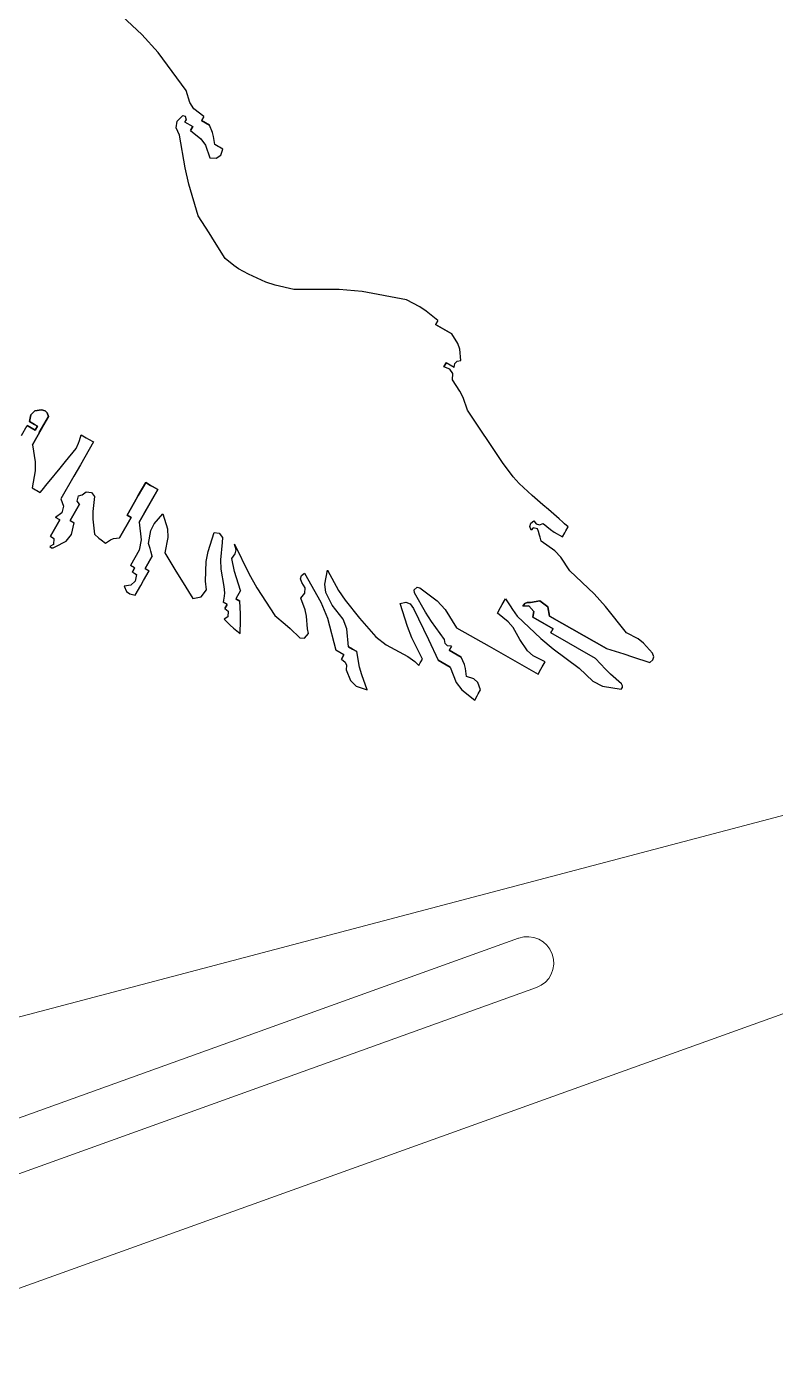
# Model space of a CAD drawing. Extents: x 345 to 1105, y -96 to 291.
# Drawn here: x 735.8 to 835.7, y -95.5 to 83.5 of the extents above; entities that cross this region are included whole.
import ezdxf

# ---------------------------------------------------------------- set-up
doc = ezdxf.new("R2010")
doc.units = 0
doc.header["$LTSCALE"] = 0.40404
doc.header["$MEASUREMENT"] = 0
doc.layers.get('0').update_dxf_attribs({"linetype": 'CONTINUOUS'})
doc.layers.add('2', color=7, linetype='CONTINUOUS', true_color=0xffffff)

msp = doc.modelspace()

# ---------------------------------------------------------------- linework, layer by layer
for p, q in [((751.2, 82.49), (746.56, 86.79)), ((753.35, 80.09), (751.2, 82.49)), ((757.11, 75.01), (753.35, 80.09)), ((757.58, 73.4), (757.11, 75.01)), ((755.91, 70.91), (756.65, 71.68)), ((756.65, 71.68), (756.99, 71.57)), ((758.13, 72.57), (757.58, 73.4)), ((759.44, 71.52), (758.13, 72.57)), ((755.76, 70), (755.91, 70.91)), ((756.22, 69.04), (755.76, 70)), ((757.12, 71.09), (756.88, 70.82)), ((756.88, 70.82), (757.97, 70.2)), ((756.99, 71.57), (757.12, 71.09)), ((757.97, 70.2), (757.66, 69.66)), ((757.66, 69.66), (757.97, 70.2)), ((757.97, 70.2), (757.66, 69.66)), ((759.44, 71.52), (759.13, 70.98)), ((760.22, 70.36), (759.13, 70.98)), ((759.13, 70.98), (760.22, 70.36)), ((760.22, 70.36), (759.13, 70.98)), ((760.63, 69.38), (760.22, 70.36)), ((756.95, 64.68), (756.22, 69.04)), ((757.66, 69.66), (759.07, 68.55)), ((759.07, 68.55), (759.67, 67.71)), ((760.77, 68.85), (760.63, 69.38)), ((760.91, 67.8), (760.77, 68.85)), ((759.67, 67.71), (760.26, 66.02)), ((761.35, 67.55), (760.91, 67.8)), ((761.09, 65.98), (761.71, 66.39)), ((761.57, 67.43), (761.35, 67.55)), ((762, 67.18), (761.57, 67.43)), ((761.71, 66.39), (762, 67.18)), ((757.45, 62.5), (756.95, 64.68)), ((760.26, 66.02), (761.09, 65.98)), ((758.71, 58.26), (757.45, 62.5)), ((760.16, 56), (758.71, 58.26)), ((760.88, 54.87), (760.16, 56)), ((762.32, 52.6), (760.88, 54.87)), ((763.46, 51.63), (762.32, 52.6)), ((764.09, 51.19), (763.46, 51.63)), ((765.42, 50.47), (764.09, 51.19)), ((767.74, 49.42), (765.42, 50.47)), ((768.98, 49.01), (767.74, 49.42)), ((771.47, 48.46), (768.98, 49.01)), ((777.51, 48.45), (771.47, 48.46)), ((780.57, 48.17), (777.51, 48.45)), ((786.51, 47.07), (780.57, 48.17)), ((788.27, 46.12), (786.51, 47.07)), ((789.13, 45.57), (788.27, 46.12)), ((790.69, 44.32), (789.13, 45.57)), ((790.69, 44.32), (790.39, 43.78)), ((792.56, 42.54), (790.39, 43.78)), ((790.39, 43.78), (792.56, 42.54)), ((792.56, 42.54), (790.39, 43.78)), ((793.34, 41.25), (792.56, 42.54)), ((793.61, 40.47), (793.34, 41.25)), ((793.76, 38.97), (793.61, 40.47)), ((791.47, 38.12), (791.78, 38.66)), ((791.78, 38.66), (791.47, 38.12)), ((791.47, 38.12), (791.78, 38.66)), ((792.26, 37.83), (791.47, 38.12)), ((792.87, 38.04), (791.78, 38.66)), ((792.68, 37.21), (792.26, 37.83)), ((792.87, 38.04), (792.93, 38.55)), ((792.93, 38.55), (793.25, 38.88)), ((793.25, 38.88), (793.76, 38.97)), ((792.64, 36.37), (792.68, 37.21)), ((793.63, 34.87), (792.64, 36.37)), ((794.04, 34.04), (793.63, 34.87)), ((794.65, 32.34), (794.04, 34.04)), ((736.36, 31.7), (736.92, 32.25)), ((736.92, 32.25), (736.36, 31.7)), ((736.92, 32.25), (737.82, 32.4)), ((737.82, 32.4), (736.92, 32.25)), ((737.82, 32.4), (738.31, 32.23)), ((738.31, 32.23), (737.82, 32.4)), ((738.31, 32.23), (738.56, 31.99)), ((738.56, 31.99), (738.31, 32.23)), ((796.52, 29.55), (794.65, 32.34)), ((736.19, 30.81), (736.36, 31.7)), ((736.36, 31.7), (736.19, 30.81)), ((736.63, 30.56), (736.19, 30.81)), ((736.19, 30.81), (736.63, 30.56)), ((738.75, 31.51), (736.58, 27.71)), ((736.58, 27.71), (738.75, 31.51)), ((738.75, 31.51), (736.58, 27.71)), ((736.85, 30.44), (736.63, 30.56)), ((736.63, 30.56), (736.85, 30.44)), ((737.51, 29.34), (738.75, 31.51)), ((738.75, 31.51), (737.51, 29.34)), ((737.51, 29.34), (738.75, 31.51)), ((738.56, 31.99), (738.75, 31.51)), ((738.75, 31.51), (738.56, 31.99)), ((735.14, 28.96), (735.88, 30.27)), ((735.88, 30.27), (736.97, 29.65)), ((736.97, 29.65), (735.88, 30.27)), ((735.88, 30.27), (736.97, 29.65)), ((737.28, 30.19), (736.85, 30.44)), ((736.85, 30.44), (737.28, 30.19)), ((736.97, 29.65), (737.28, 30.19)), ((737.28, 30.19), (736.97, 29.65)), ((736.97, 29.65), (737.28, 30.19)), ((737.28, 30.19), (736.97, 29.65)), ((736.97, 29.65), (737.28, 30.19)), ((737.28, 30.19), (736.97, 29.65)), ((742.87, 28.3), (743.1, 29.03)), ((743.1, 29.03), (743.75, 28.66)), ((743.75, 28.66), (744.07, 28.47)), ((797.45, 28.16), (796.52, 29.55)), ((736.58, 27.71), (736.95, 25.44)), ((741, 25.48), (742.44, 27.24)), ((742.44, 27.24), (742.73, 27.94)), ((742.73, 27.94), (742.87, 28.3)), ((744.72, 28.1), (742.99, 25.06)), ((744.07, 28.47), (744.72, 28.1)), ((799.31, 25.37), (797.45, 28.16)), ((736.95, 25.44), (736.94, 24.23)), ((740.27, 24.59), (741, 25.48)), ((800.72, 23.46), (799.31, 25.37)), ((736.94, 24.23), (736.55, 21.97)), ((738.83, 22.82), (740.27, 24.59)), ((742.12, 23.54), (740.38, 20.5)), ((742.99, 25.06), (742.12, 23.54)), ((801.53, 22.56), (800.72, 23.46)), ((736.55, 21.97), (736.98, 21.72)), ((736.98, 21.72), (737.2, 21.6)), ((737.2, 21.6), (737.63, 21.35)), ((737.63, 21.35), (738.11, 21.94)), ((738.11, 21.94), (738.35, 22.23)), ((738.35, 22.23), (738.83, 22.82)), ((750.71, 20.94), (751.7, 22.67)), ((751.7, 22.67), (750.71, 20.94)), ((753.33, 21.74), (750.85, 17.4)), ((750.85, 17.4), (753.33, 21.74)), ((753.33, 21.74), (750.85, 17.4)), ((751.47, 18.49), (753.33, 21.74)), ((753.33, 21.74), (751.47, 18.49)), ((751.47, 18.49), (753.33, 21.74)), ((751.7, 22.67), (752.36, 22.3)), ((752.36, 22.3), (751.7, 22.67)), ((752.36, 22.3), (752.68, 22.12)), ((752.68, 22.12), (752.36, 22.3)), ((752.68, 22.12), (753.33, 21.74)), ((753.33, 21.74), (752.68, 22.12)), ((803.26, 20.95), (801.53, 22.56)), ((740.38, 20.5), (740.75, 19.53)), ((741.63, 17.63), (742.87, 19.8)), ((742.87, 19.8), (741.63, 17.63)), ((741.63, 17.63), (742.87, 19.8)), ((742.54, 20.2), (742.73, 20.88)), ((742.87, 19.8), (742.54, 20.2)), ((742.73, 20.88), (743.21, 21.04)), ((743.21, 21.04), (743.76, 21.43)), ((743.76, 21.43), (744.46, 21.33)), ((744.46, 21.33), (744.88, 20.81)), ((744.88, 20.81), (744.67, 18.8)), ((749.22, 18.33), (750.22, 20.07)), ((750.22, 20.07), (749.22, 18.33)), ((750.22, 20.07), (750.71, 20.94)), ((750.71, 20.94), (750.22, 20.07)), ((804.71, 19.69), (803.26, 20.95)), ((740.5, 18.65), (739.69, 18.02)), ((740.23, 17.71), (739.69, 18.02)), ((740.75, 19.53), (740.5, 18.65)), ((744.67, 18.8), (744.67, 17.77)), ((748.22, 15.31), (749.77, 18.02)), ((749.77, 18.02), (748.22, 15.31)), ((748.22, 15.31), (749.77, 18.02)), ((749.77, 18.02), (749.22, 18.33)), ((749.22, 18.33), (749.77, 18.02)), ((749.77, 18.02), (749.22, 18.33)), ((749.22, 18.33), (749.77, 18.02)), ((749.77, 18.02), (749.22, 18.33)), ((749.22, 18.33), (749.77, 18.02)), ((752.84, 17.16), (753.99, 18.49)), ((753.99, 18.49), (754.59, 16.5)), ((805.43, 19.06), (804.71, 19.69)), ((806.87, 17.81), (805.43, 19.06)), ((740.23, 17.71), (738.99, 15.54)), ((738.99, 15.54), (740.23, 17.71)), ((740.23, 17.71), (738.99, 15.54)), ((741.63, 17.63), (742.17, 17.32)), ((741.79, 15.72), (742.17, 17.32)), ((744.67, 17.77), (744.88, 15.77)), ((750.85, 17.4), (751.12, 15.04)), ((752.09, 14.53), (752.41, 16.26)), ((752.41, 16.26), (752.84, 17.16)), ((754.59, 16.5), (754.66, 15.34)), ((802.97, 16.82), (803.09, 17.26)), ((803.15, 16.33), (802.97, 16.82)), ((803.09, 17.26), (803.5, 17.57)), ((803.42, 16.62), (803.15, 16.33)), ((803.97, 16.51), (803.42, 16.62)), ((803.5, 17.57), (803.81, 17.17)), ((803.81, 17.17), (804.26, 17.04)), ((804.12, 16.14), (803.97, 16.51)), ((804.26, 15.63), (804.12, 16.14)), ((804.26, 17.04), (804.74, 17.23)), ((804.74, 17.23), (805.69, 16.41)), ((805.69, 16.41), (806.21, 16.04)), ((807.35, 17.39), (806.87, 17.81)), ((807.59, 17.18), (807.35, 17.39)), ((808.07, 16.76), (807.59, 17.18)), ((807.61, 15.95), (807.76, 16.22)), ((807.76, 16.22), (808.07, 16.76)), ((739.4, 14.42), (738.91, 14.14)), ((738.99, 15.54), (739.44, 15.21)), ((739.44, 15.21), (739.4, 14.42)), ((739.61, 14.1), (741.08, 14.84)), ((741.08, 14.84), (741.79, 15.72)), ((744.88, 15.77), (745.45, 15.26)), ((745.45, 15.26), (745.75, 15.02)), ((745.75, 15.02), (746.36, 14.57)), ((746.36, 14.57), (747.01, 15.03)), ((747.01, 15.03), (747.42, 15.2)), ((747.42, 15.2), (748.22, 15.31)), ((751.12, 15.04), (750.84, 13.66)), ((752.28, 13.85), (752.09, 14.53)), ((754.66, 15.34), (754.27, 13.29)), ((760.03, 13.49), (760.86, 16.01)), ((760.86, 16.01), (761.52, 15.91)), ((761.52, 15.91), (761.96, 15.36)), ((761.9, 14.69), (761.68, 12.34)), ((761.96, 15.36), (761.9, 14.69)), ((763.76, 13.69), (763.57, 14.46)), ((763.57, 14.46), (765.47, 10.52)), ((804.33, 15.37), (804.26, 15.63)), ((804.47, 14.86), (804.33, 15.37)), ((806.27, 13.57), (804.47, 14.86)), ((806.21, 16.04), (807.3, 15.41)), ((807.3, 15.41), (807.61, 15.95)), ((738.91, 14.14), (739.14, 13.97)), ((739.14, 13.97), (739.37, 13.96)), ((739.37, 13.96), (739.61, 14.1)), ((750.84, 13.66), (749.69, 11.59)), ((751.63, 11.2), (752.56, 12.83)), ((752.56, 12.83), (751.63, 11.2)), ((751.63, 11.2), (752.56, 12.83)), ((752.37, 13.51), (752.28, 13.85)), ((752.56, 12.83), (752.37, 13.51)), ((754.27, 13.29), (755.74, 10.85)), ((759.78, 12.14), (760.03, 13.49)), ((763.18, 12.52), (763.65, 13.16)), ((763.65, 13.16), (763.76, 13.69)), ((807.09, 12.72), (806.27, 13.57)), ((808.31, 10.87), (807.09, 12.72)), ((750.23, 11.28), (749.69, 11.59)), ((750.23, 11.28), (749.93, 10.73)), ((749.93, 10.73), (750.23, 11.28)), ((750.23, 11.28), (749.93, 10.73)), ((751.43, 9.59), (752.17, 10.89)), ((751.63, 11.2), (752.17, 10.89)), ((755.74, 10.85), (756.48, 9.63)), ((759.66, 9.5), (759.78, 12.14)), ((761.68, 12.34), (761.73, 11.12)), ((761.73, 11.12), (762.14, 8.8)), ((763.57, 10.79), (763.18, 12.52)), ((763.8, 9.94), (763.57, 10.79)), ((775.61, 9.13), (775.98, 10.97)), ((775.98, 10.97), (777.44, 8.27)), ((811.55, 7.8), (808.31, 10.87)), ((749.74, 8.98), (748.84, 8.83)), ((750.3, 9.53), (749.74, 8.98)), ((749.93, 10.73), (750.14, 10.61)), ((750.14, 10.61), (750.25, 10.55)), ((750.25, 10.55), (750.47, 10.42)), ((750.47, 10.42), (750.3, 9.53)), ((751.06, 8.93), (751.43, 9.59)), ((756.48, 9.63), (757.99, 7.21)), ((759.82, 8.37), (759.66, 9.5)), ((764.35, 8.26), (763.8, 9.94)), ((765.47, 10.52), (766.55, 8.6)), ((772.34, 9.83), (772.47, 10.27)), ((772.53, 9.34), (772.34, 9.83)), ((772.47, 10.27), (772.87, 10.59)), ((772.99, 8.64), (772.53, 9.34)), ((772.87, 10.59), (775.09, 6.73)), ((775.75, 8.02), (775.61, 9.13)), ((748.84, 8.83), (749.15, 8.14)), ((749.15, 8.14), (749.57, 7.8)), ((749.57, 7.8), (750.31, 7.63)), ((750.31, 7.63), (751.06, 8.93)), ((757.99, 7.21), (759.11, 7.4)), ((759.11, 7.4), (759.82, 8.37)), ((762.18, 7.53), (762.02, 6.71)), ((762.14, 8.8), (762.2, 7.96)), ((762.2, 7.96), (762.18, 7.53)), ((764.35, 8.26), (763.73, 7.17)), ((764.27, 6.86), (763.73, 7.17)), ((763.73, 7.17), (764.27, 6.86)), ((764.27, 6.86), (763.73, 7.17)), ((766.55, 8.6), (768.92, 4.92)), ((772.41, 7.25), (772.95, 7.9)), ((772.99, 5.67), (772.41, 7.25)), ((772.95, 7.9), (772.99, 8.64)), ((776.56, 6.32), (775.75, 8.02)), ((777.44, 8.27), (778.31, 6.97)), ((787.51, 8.35), (787.92, 8.72)), ((787.57, 7.95), (787.51, 8.35)), ((789.02, 5.37), (787.57, 7.95)), ((787.92, 8.72), (788.3, 8.61)), ((788.3, 8.61), (790.61, 6.87)), ((813.07, 6.13), (811.55, 7.8)), ((762.56, 6.4), (762.02, 6.71)), ((762.56, 6.4), (762.25, 5.85)), ((762.25, 5.85), (762.56, 6.4)), ((762.56, 6.4), (762.25, 5.85)), ((762.25, 5.85), (762.71, 5.52)), ((762.71, 5.52), (762.66, 4.73)), ((764.37, 5.13), (764.27, 6.86)), ((773.17, 4.82), (772.99, 5.67)), ((775.09, 6.73), (775.96, 4.59)), ((778.04, 4.43), (776.56, 6.32)), ((778.31, 6.97), (780.24, 4.58)), ((785.67, 6.52), (786.41, 6.7)), ((786.62, 3.46), (785.67, 6.52)), ((786.41, 6.7), (787.01, 6.48)), ((787.01, 6.48), (787.45, 5.86)), ((787.45, 5.86), (788.77, 3.11)), ((790.61, 6.87), (791.65, 5.74)), ((791.65, 5.74), (793.19, 3.3)), ((798.62, 5.25), (799.05, 6.01)), ((799.05, 6.01), (799.27, 6.39)), ((799.27, 6.39), (799.7, 7.15)), ((799.7, 7.15), (800.32, 6.21)), ((800.32, 6.21), (800.63, 5.75)), ((800.63, 5.75), (801.25, 4.82)), ((802.03, 6.18), (802.3, 6.53)), ((802.3, 6.53), (802.03, 6.18)), ((802.82, 6.22), (802.03, 6.18)), ((802.03, 6.18), (802.82, 6.22)), ((802.3, 6.53), (802.59, 6.68)), ((802.59, 6.68), (802.3, 6.53)), ((802.59, 6.68), (803.04, 6.68)), ((803.04, 6.68), (802.59, 6.68)), ((803.48, 5.48), (802.82, 6.22)), ((802.82, 6.22), (803.48, 5.48)), ((803.04, 6.68), (804.28, 6.87)), ((804.28, 6.87), (803.04, 6.68)), ((803.35, 4.7), (803.48, 5.48)), ((803.48, 5.48), (803.35, 4.7)), ((804.28, 6.87), (805.36, 6.09)), ((805.36, 6.09), (804.28, 6.87)), ((805.36, 6.09), (805.6, 4.86)), ((805.6, 4.86), (805.36, 6.09)), ((815.83, 2.62), (813.07, 6.13)), ((762.66, 4.73), (762.18, 4.46)), ((762.18, 4.46), (762.97, 3.62)), ((762.97, 3.62), (763.4, 3.23)), ((764.31, 2.52), (764.37, 4.25)), ((764.37, 4.25), (764.37, 5.13)), ((768.92, 4.92), (770.31, 3.79)), ((770.31, 3.79), (770.98, 3.19)), ((773.3, 3.14), (773.17, 4.82)), ((775.96, 4.59), (777.07, 0.28)), ((778.55, 3.13), (778.04, 4.43)), ((780.24, 4.58), (782.4, 2.1)), ((789.82, 4.11), (789.02, 5.37)), ((791.56, 1.71), (789.82, 4.11)), ((800.08, 4.09), (798.62, 5.25)), ((800.73, 3.34), (800.08, 4.09)), ((801.25, 4.82), (804.41, 1.87)), ((806.06, 3.15), (803.35, 4.7)), ((803.35, 4.7), (806.06, 3.15)), ((806.06, 3.15), (803.35, 4.7)), ((803.35, 4.7), (804.98, 3.77)), ((804.98, 3.77), (803.35, 4.7)), ((803.35, 4.7), (804.98, 3.77)), ((805.6, 4.86), (813.2, 0.52)), ((813.2, 0.52), (805.6, 4.86)), ((805.6, 4.86), (813.2, 0.52)), ((806.14, 4.55), (805.6, 4.86)), ((805.6, 4.86), (806.14, 4.55)), ((806.14, 4.55), (805.6, 4.86)), ((763.4, 3.23), (764.31, 2.52)), ((770.98, 3.19), (772.26, 1.94)), ((772.26, 1.94), (772.89, 1.91)), ((772.89, 1.91), (773.42, 2.52)), ((773.42, 2.52), (773.3, 3.14)), ((778.77, 0.74), (778.55, 3.13)), ((782.4, 2.1), (783.78, 1.01)), ((787.22, 1.96), (786.62, 3.46)), ((788.62, -0.92), (787.22, 1.96)), ((788.77, 3.11), (789.42, 1.73)), ((793.19, 3.3), (797.53, 0.83)), ((801.64, 1.72), (800.73, 3.34)), ((804.41, 1.87), (806.08, 0.48)), ((805.75, 2.61), (805.88, 2.83)), ((808.14, 1.25), (805.75, 2.61)), ((805.88, 2.83), (805.94, 2.94)), ((805.94, 2.94), (806.06, 3.15)), ((817.4, 1.8), (815.83, 2.62)), ((818.14, 1.22), (817.4, 1.8)), ((778.15, -0.34), (777.07, 0.28)), ((779.31, 0.43), (778.77, 0.74)), ((778.77, 0.74), (779.31, 0.43)), ((779.31, 0.43), (778.77, 0.74)), ((779.86, 0.12), (779.31, 0.43)), ((779.31, 0.43), (779.86, 0.12)), ((779.86, 0.12), (779.31, 0.43)), ((780.23, -1.97), (779.86, 0.12)), ((783.78, 1.01), (786.68, -0.54)), ((789.42, 1.73), (790.71, -1.04)), ((791.65, 1.21), (791.56, 1.71)), ((791.98, 0.89), (791.65, 1.21)), ((792.49, 0.82), (791.98, 0.89)), ((792.49, 0.82), (792.18, 0.28)), ((793.81, -0.65), (792.18, 0.28)), ((792.18, 0.28), (793.81, -0.65)), ((793.81, -0.65), (792.18, 0.28)), ((797.53, 0.83), (799.7, -0.41)), ((802.63, 0.22), (801.64, 1.72)), ((803.38, -0.45), (802.63, 0.22)), ((806.08, 0.48), (809.55, -2.08)), ((809.33, 0.57), (808.14, 1.25)), ((811.72, -0.8), (809.33, 0.57)), ((813.2, 0.52), (815.51, -0.2)), ((819.32, -0.1), (818.14, 1.22)), ((778.15, -0.34), (777.84, -0.89)), ((777.84, -0.89), (778.15, -0.34)), ((778.15, -0.34), (777.84, -0.89)), ((777.84, -0.89), (778.32, -1.28)), ((778.32, -1.28), (778.5, -1.7)), ((778.5, -1.7), (778.46, -2.32)), ((786.68, -0.54), (787.29, -0.99)), ((787.29, -0.99), (787.59, -1.23)), ((787.59, -1.23), (788.15, -1.74)), ((788.15, -1.74), (788.34, -1.41)), ((788.34, -1.41), (788.43, -1.25)), ((788.43, -1.25), (788.62, -0.92)), ((790.71, -1.04), (791.25, -1.35)), ((791.25, -1.35), (790.71, -1.04)), ((790.71, -1.04), (791.25, -1.35)), ((791.25, -1.35), (792.34, -1.97)), ((792.34, -1.97), (791.25, -1.35)), ((791.25, -1.35), (792.34, -1.97)), ((794.23, -1.63), (793.81, -0.65)), ((794.37, -2.16), (794.23, -1.63)), ((799.7, -0.41), (804.05, -2.89)), ((804.98, -1.27), (803.38, -0.45)), ((804.61, -1.92), (804.98, -1.27)), ((813.04, -2.22), (811.72, -0.8)), ((815.51, -0.2), (816.67, -0.57)), ((816.67, -0.57), (818.97, -1.34)), ((818.97, -1.34), (819.37, -1)), ((819.48, -0.59), (819.32, -0.1)), ((819.37, -1), (819.48, -0.59)), ((778.46, -2.32), (779.03, -3.76)), ((780.52, -3.01), (780.23, -1.97)), ((781.25, -5), (780.52, -3.01)), ((792.34, -1.97), (793.13, -4)), ((794.51, -3.21), (794.37, -2.16)), ((795.49, -3.54), (794.51, -3.21)), ((796, -4.03), (795.49, -3.54)), ((804.05, -2.89), (804.42, -2.24)), ((804.42, -2.24), (804.61, -1.92)), ((809.55, -2.08), (811.34, -3.83)), ((813.73, -2.91), (813.04, -2.22)), ((815.17, -4.21), (813.73, -2.91)), ((779.03, -3.76), (779.79, -4.49)), ((779.79, -4.49), (781.25, -5)), ((793.13, -4), (793.87, -5.01)), ((793.87, -5.01), (795.6, -6.35)), ((796.37, -4.99), (796, -4.03)), ((796.06, -5.53), (796.37, -4.99)), ((811.34, -3.83), (812.67, -4.5)), ((812.67, -4.5), (815.14, -4.91)), ((815.14, -4.91), (815.31, -4.68)), ((815.32, -4.45), (815.17, -4.21)), ((815.31, -4.68), (815.32, -4.45)), ((795.6, -6.35), (795.91, -5.8)), ((795.91, -5.8), (796.06, -5.53))]:
    msp.add_line(p, q)
at = {"layer": '2', "color": 0, "linetype": 'Continuous', "lineweight": 18}
for p, q in [((942.63, 6.18), (659.78, -68.47)), ((705.21, -95.53), (922.69, -17.3))]:
    msp.add_line(p, q, dxfattribs=at)
at = {"layer": '2', "color": 3, "linetype": 'Continuous', "lineweight": 18}
for p, q in [((801.46, -38.14), (691.84, -77.58)), ((694.21, -84.16), (803.83, -44.73))]:
    msp.add_line(p, q, dxfattribs=at)
msp.add_arc((802.65, -41.44), 3.5, 289.7839, 109.7839, dxfattribs=at)

doc.saveas('drawing.dxf')
